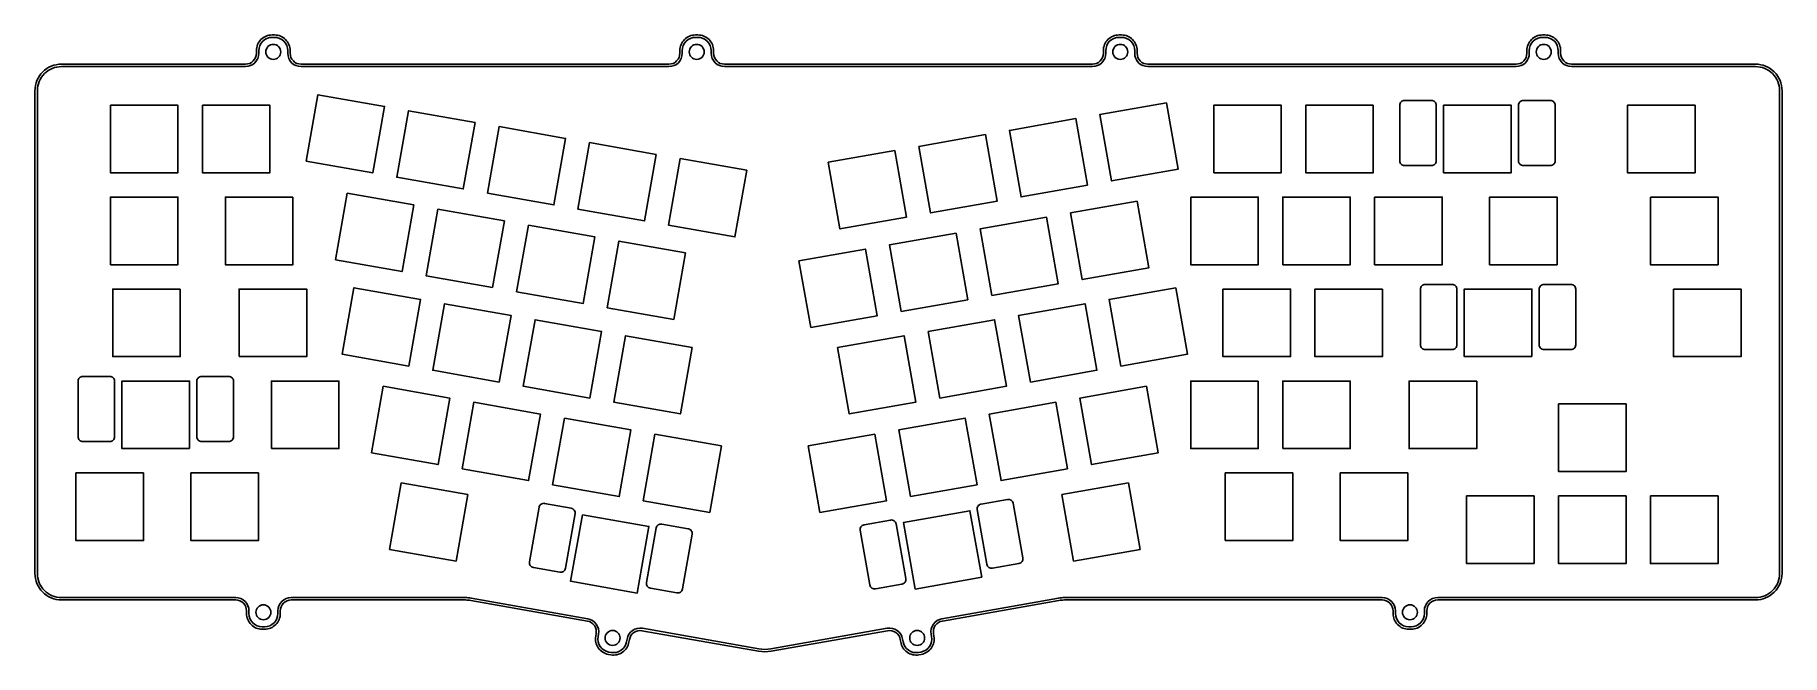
# Model space of a CAD drawing. Header units: millimetres. Extents: x -3 to 358, y -7 to 122.
import ezdxf

# ---------------------------------------------------------------- set-up
doc = ezdxf.new("R2010")
doc.units = ezdxf.units.MM
doc.layers.get('0').update_dxf_attribs({"linetype": 'CONTINUOUS'})

msp = doc.modelspace()

# ---------------------------------------------------------------- linework, layer by layer
for p, q in [((107.6, 17.79), (107.6, 17.79)), ((106.81, 13.26), (106.81, 13.26)), ((168.78, 11.59), (168.79, 11.59)), ((177.33, 6.73), (177.33, 6.73))]:
    msp.add_line(p, q)
for points in [[(-3.5, 110.02, -0.414214), (2, 115.52), (40.13, 115.52, 0.414214), (42.38, 117.77), (42.38, 118.32, -0.414214), (45.63, 121.57), (46.13, 121.57, -0.414214), (49.38, 118.32), (49.38, 117.77, 0.414214), (51.63, 115.52), (127.87, 115.52, 0.414214), (130.12, 117.77), (130.12, 118.32, -0.414214), (133.37, 121.57), (133.87, 121.57, -0.414214), (137.12, 118.32), (137.12, 117.77, 0.414214), (139.37, 115.52), (215.62, 115.52, 0.414214), (217.87, 117.77), (217.87, 118.32, -0.414214), (221.12, 121.57), (221.62, 121.57, -0.414214), (224.87, 118.32), (224.87, 117.77, 0.414214), (227.12, 115.52), (303.37, 115.52, 0.414214), (305.62, 117.77), (305.62, 118.32, -0.414214), (308.87, 121.57), (309.37, 121.57, -0.414214), (312.62, 118.32), (312.62, 117.77, 0.414214), (314.87, 115.52), (352.99, 115.52, -0.414214), (358.49, 110.02), (358.49, 10, -0.414214), (352.99, 4.5), (287.14, 4.5, 0.414214), (284.89, 2.25), (284.89, 1.7, -0.414214), (281.64, -1.55), (281.14, -1.55, -0.414214), (277.89, 1.7), (277.89, 2.25, 0.414214), (275.64, 4.5), (209.79, 4.5, 0.043679), (208.66, 4.4), (184.51, 0.14, 0.414214), (182.68, -2.47), (182.78, -3.01, -0.414214), (180.14, -6.77), (179.65, -6.86, -0.414214), (175.89, -4.22), (175.79, -3.68, 0.414214), (173.18, -1.86), (149.04, -6.12, -0.087529), (146.43, -6.12), (122.28, -1.86, 0.414214), (119.68, -3.68), (119.58, -4.22, -0.414214), (115.82, -6.86), (115.32, -6.77, -0.414214), (112.69, -3.01), (112.78, -2.47, 0.414214), (110.96, 0.14), (86.81, 4.4, 0.043683), (85.68, 4.5), (49.59, 4.5, 0.414214), (47.34, 2.25), (47.34, 1.7, -0.414214), (44.09, -1.55), (43.59, -1.55, -0.414214), (40.34, 1.7), (40.34, 2.25, 0.414214), (38.09, 4.5), (2, 4.5, -0.414214), (-3.5, 10)], [(357.99, 10), (357.99, 110.02, 0.414214), (352.99, 115.02), (314.87, 115.02, -0.414214), (312.12, 117.77), (312.12, 118.32, 0.414214), (309.37, 121.07), (308.87, 121.07, 0.414214), (306.12, 118.32), (306.12, 117.77, -0.414214), (303.37, 115.02), (227.12, 115.02, -0.414214), (224.37, 117.77), (224.37, 118.32, 0.414214), (221.62, 121.07), (221.12, 121.07, 0.414214), (218.37, 118.32), (218.37, 117.77, -0.414214), (215.62, 115.02), (139.37, 115.02, -0.414214), (136.62, 117.77), (136.62, 118.32, 0.414214), (133.87, 121.07), (133.37, 121.07, 0.414214), (130.62, 118.32), (130.62, 117.77, -0.414214), (127.87, 115.02), (51.63, 115.02, -0.414214), (48.88, 117.77), (48.88, 118.32, 0.414214), (46.13, 121.07), (45.63, 121.07, 0.414214), (42.88, 118.32), (42.88, 117.77, -0.414214), (40.13, 115.02), (2, 115.02, 0.414214), (-3, 110.02), (-3, 10, 0.414214), (2, 5), (38.09, 5, -0.414214), (40.84, 2.25), (40.84, 1.7, 0.414214), (43.59, -1.05), (44.09, -1.05, 0.414214), (46.84, 1.7), (46.84, 2.25, -0.414214), (49.59, 5), (85.68, 5, -0.043683), (86.9, 4.89), (111.04, 0.63, -0.414214), (113.27, -2.55), (113.18, -3.09, 0.414214), (115.41, -6.28), (115.9, -6.37, 0.414214), (119.09, -4.14), (119.18, -3.59, -0.414214), (122.37, -1.36), (146.52, -5.62, 0.087529), (148.95, -5.62), (173.1, -1.36, -0.414214), (176.28, -3.59), (176.38, -4.14, 0.414214), (179.56, -6.37), (180.06, -6.28, 0.414214), (182.29, -3.09), (182.19, -2.55, -0.414214), (184.42, 0.63), (208.57, 4.89, -0.043679), (209.79, 5), (275.64, 5, -0.414214), (278.39, 2.25), (278.39, 1.7, 0.414214), (281.14, -1.05), (281.64, -1.05, 0.414214), (284.39, 1.7), (284.39, 2.25, -0.414214), (287.14, 5), (352.99, 5, 0.414214)], [(279.27, 95.49), (279.27, 106.99, -0.414214), (280.27, 107.99), (285.84, 107.99, -0.414214), (286.84, 106.99), (286.84, 95.49, -0.414214), (285.84, 94.49), (280.27, 94.49, -0.414214)], [(303.9, 106.99), (303.9, 95.49, 0.414214), (304.9, 94.49), (310.47, 94.49, 0.414214), (311.47, 95.49), (311.47, 106.99, 0.414214), (310.47, 107.99), (304.9, 107.99, 0.414214)], [(291.13, 68.89), (291.13, 57.39, -0.414214), (290.13, 56.39), (284.56, 56.39, -0.414214), (283.56, 57.39), (283.56, 68.89, -0.414214), (284.56, 69.89), (290.13, 69.89, -0.414214)], [(308.18, 68.89), (308.18, 57.39, 0.414214), (309.18, 56.39), (314.75, 56.39, 0.414214), (315.75, 57.39), (315.75, 68.89, 0.414214), (314.75, 69.89), (309.18, 69.89, 0.414214)], [(13, 49.84), (13, 38.34, -0.414214), (12, 37.34), (6.43, 37.34, -0.414214), (5.43, 38.34), (5.43, 49.84, -0.414214), (6.43, 50.84), (12, 50.84, -0.414214)], [(30.05, 49.84), (30.05, 38.34, 0.414214), (31.05, 37.34), (36.63, 37.34, 0.414214), (37.63, 38.34), (37.63, 49.84, 0.414214), (36.63, 50.84), (31.05, 50.84, 0.414214)], [(193.74, 11.89), (191.74, 23.22, -0.414223), (192.55, 24.38), (198.04, 25.34, -0.414173), (199.2, 24.53), (201.19, 13.21, -0.414219), (200.38, 12.05), (194.9, 11.08, -0.414239)], [(105.26, 10.25), (99.77, 11.22, -0.414233), (98.96, 12.38), (100.95, 23.71, -0.414214), (102.11, 24.52), (107.6, 23.55, -0.414188), (108.41, 22.39), (106.42, 11.07, -0.41422)], [(125.2, 19.43), (123.21, 8.1, 0.41422), (124.02, 6.95), (129.51, 5.98, 0.414233), (130.67, 6.79), (132.66, 18.12, 0.414214), (131.85, 19.27), (126.36, 20.24, 0.414188)], [(176.13, 7.77), (170.65, 6.81, -0.414219), (169.49, 7.62), (167.49, 18.94, -0.414173), (168.3, 20.1), (173.79, 21.07, -0.414223), (174.95, 20.26), (176.95, 8.93, -0.414239)]]:
    msp.add_lwpolyline(points, format="xyb", close=True)
for points in [[(52.71, 95.4), (55.14, 109.19), (68.93, 106.76), (66.5, 92.97)], [(12.14, 107.02), (12.14, 93.02), (26.14, 93.02), (26.14, 107.02)], [(31.19, 107.02), (31.19, 93.02), (45.19, 93.02), (45.19, 107.02)], [(87.69, 103.45), (85.26, 89.66), (71.48, 92.09), (73.91, 105.88)], [(230.94, 107.54), (233.37, 93.75), (219.58, 91.32), (217.15, 105.1)], [(240.75, 93.02), (254.74, 93.02), (254.74, 107.02), (240.75, 107.02)], [(273.79, 107.02), (259.8, 107.02), (259.8, 93.02), (273.79, 93.02)], [(288.37, 107.02), (302.37, 107.02), (302.37, 93.02), (288.37, 93.02)], [(340.47, 93.02), (340.47, 107.02), (326.47, 107.02), (326.47, 93.02)], [(90.24, 88.79), (92.67, 102.57), (106.45, 100.14), (104.02, 86.35)], [(214.61, 90.44), (200.82, 88.01), (198.39, 101.8), (212.18, 104.23)], [(125.21, 96.83), (122.78, 83.05), (109, 85.48), (111.43, 99.27)], [(179.63, 98.49), (193.42, 100.92), (195.85, 87.13), (182.06, 84.7)], [(127.76, 82.17), (130.19, 95.96), (143.98, 93.53), (141.54, 79.74)], [(174.66, 97.61), (177.09, 83.82), (163.3, 81.39), (160.87, 95.18)], [(12.14, 73.97), (26.14, 73.97), (26.14, 87.97), (12.14, 87.97)], [(49.96, 87.97), (35.96, 87.97), (35.96, 73.97), (49.96, 73.97)], [(75.01, 86.34), (72.57, 72.56), (58.79, 74.99), (61.22, 88.77)], [(211.08, 84.69), (224.86, 87.12), (227.3, 73.33), (213.51, 70.9)], [(235.98, 87.97), (235.98, 73.97), (249.98, 73.97), (249.98, 87.97)], [(255.03, 73.97), (269.03, 73.97), (269.03, 87.97), (255.03, 87.97)], [(274.08, 87.97), (274.08, 73.97), (288.08, 73.97), (288.08, 87.97)], [(297.89, 73.97), (311.89, 73.97), (311.89, 87.97), (297.89, 87.97)], [(331.23, 87.97), (331.23, 73.97), (345.23, 73.97), (345.23, 87.97)], [(91.33, 69.25), (77.55, 71.68), (79.98, 85.47), (93.77, 83.04)], [(194.75, 67.6), (192.32, 81.38), (206.11, 83.81), (208.54, 70.03)], [(98.74, 82.16), (112.53, 79.73), (110.1, 65.94), (96.31, 68.37)], [(187.34, 80.5), (189.78, 66.72), (175.99, 64.29), (173.56, 78.07)], [(131.29, 76.42), (128.86, 62.63), (115.07, 65.06), (117.5, 78.85)], [(157.23, 60.98), (154.79, 74.77), (168.58, 77.2), (171.01, 63.41)], [(26.62, 68.92), (12.62, 68.92), (12.62, 54.92), (26.62, 54.92)], [(38.81, 54.92), (52.81, 54.92), (52.81, 68.92), (38.81, 68.92)], [(73.96, 52.97), (60.17, 55.4), (62.6, 69.19), (76.39, 66.76)], [(232.86, 69.19), (235.29, 55.4), (221.51, 52.97), (219.07, 66.76)], [(242.65, 68.92), (242.65, 54.92), (256.65, 54.92), (256.65, 68.92)], [(275.7, 68.92), (261.7, 68.92), (261.7, 54.92), (275.7, 54.92)], [(306.65, 54.92), (292.65, 54.92), (292.65, 68.92), (306.65, 68.92)], [(336, 68.92), (336, 54.92), (349.99, 54.92), (349.99, 68.92)], [(92.72, 49.66), (78.93, 52.09), (81.36, 65.88), (95.15, 63.45)], [(202.75, 49.66), (200.31, 63.45), (214.1, 65.88), (216.53, 52.09)], [(111.48, 46.35), (97.69, 48.78), (100.12, 62.57), (113.91, 60.14)], [(181.56, 60.14), (195.34, 62.57), (197.77, 48.78), (183.99, 46.35)], [(132.67, 56.83), (130.24, 43.04), (116.45, 45.48), (118.88, 59.26)], [(162.79, 56.83), (176.58, 59.26), (179.01, 45.48), (165.22, 43.04)], [(28.53, 35.87), (14.53, 35.87), (14.53, 49.87), (28.53, 49.87)], [(45.48, 35.87), (59.48, 35.87), (59.48, 49.87), (45.48, 49.87)], [(66.24, 34.99), (68.67, 48.77), (82.46, 46.34), (80.03, 32.55)], [(226.79, 48.77), (229.22, 34.99), (215.43, 32.55), (213, 46.34)], [(249.98, 49.87), (235.98, 49.87), (235.98, 35.87), (249.98, 35.87)], [(255.03, 35.87), (269.03, 35.87), (269.03, 49.87), (255.03, 49.87)], [(295.23, 49.87), (281.23, 49.87), (281.23, 35.87), (295.23, 35.87)], [(85, 31.68), (87.43, 45.46), (101.22, 43.03), (98.79, 29.25)], [(210.46, 31.68), (196.67, 29.25), (194.24, 43.03), (208.03, 45.46)], [(326.18, 45.11), (312.18, 45.11), (312.18, 31.11), (326.18, 31.11)], [(106.19, 42.16), (119.98, 39.73), (117.55, 25.94), (103.76, 28.37)], [(177.91, 25.94), (175.48, 39.73), (189.27, 42.16), (191.7, 28.37)], [(122.52, 25.06), (124.95, 38.85), (138.74, 36.42), (136.31, 22.63)], [(159.15, 22.63), (156.72, 36.42), (170.51, 38.85), (172.94, 25.06)], [(19, 30.82), (5, 30.82), (5, 16.82), (19, 16.82)], [(28.81, 30.82), (28.81, 16.82), (42.81, 16.82), (42.81, 30.82)], [(243.13, 16.82), (257.12, 16.82), (257.12, 30.82), (243.13, 30.82)], [(266.94, 30.82), (266.94, 16.82), (280.94, 16.82), (280.94, 30.82)], [(83.76, 12.55), (69.97, 14.98), (72.4, 28.77), (86.19, 26.34)], [(225.49, 14.98), (211.71, 12.55), (209.28, 26.34), (223.06, 28.77)], [(307.13, 12.06), (307.13, 26.06), (293.13, 26.06), (293.13, 12.06)], [(326.18, 26.06), (312.18, 26.06), (312.18, 12.06), (326.18, 12.06)], [(331.23, 26.06), (331.23, 12.06), (345.23, 12.06), (345.23, 26.06)], [(109.92, 22.16), (123.71, 19.73), (121.28, 5.94), (107.49, 8.37)], [(192.66, 9.2), (178.88, 6.76), (176.44, 20.55), (190.23, 22.98)]]:
    msp.add_lwpolyline(points, close=True)
for centre in [(45.88, 118.07), (133.62, 118.07), (221.37, 118.07), (309.12, 118.07), (43.84, 1.95), (281.39, 1.95), (116.18, -3.37), (179.29, -3.37)]:
    msp.add_circle(centre, 1.55)

doc.saveas('drawing.dxf')
